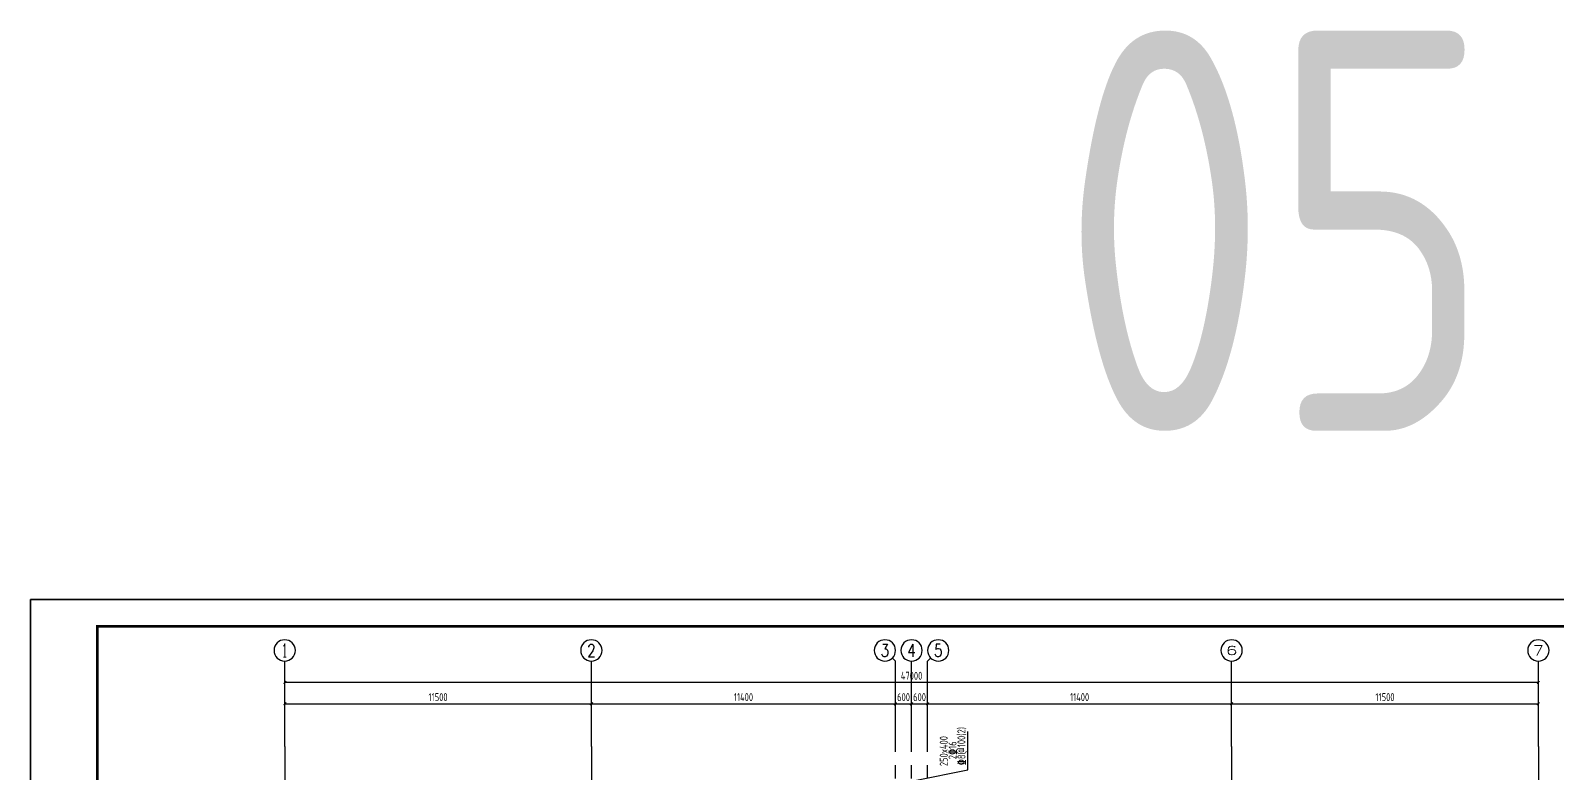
# Model space of a CAD drawing. Header units: millimetres. Extents: x 866309 to 879639, y 39442 to 44891.
# Drawn here: x 870347 to 870919, y 39977 to 40256 of the extents above; entities that cross this region are included whole.
import ezdxf
from ezdxf.enums import TextEntityAlignment as Align

# ---------------------------------------------------------------- set-up
doc = ezdxf.new("R2010")
doc.units = ezdxf.units.MM
doc.header["$LTSCALE"] = 1000
doc.header["$MEASUREMENT"] = 0
doc.linetypes.add('CENTER', pattern=[2, 1.25, -0.25, 0.25, -0.25])
doc.linetypes.add('DOTE', pattern=[2.42, 2, -0.2, 0.02, -0.2])
for name, color, linetype in [('AXIS', 3, 'Continuous'), ('AXIS_TEXT', 7, 'Continuous'), ('DIM', 7, 'Continuous'), ('DOTE', 1, 'DOTE'), ('层14', 2, 'Continuous'), ('梁集中标注', 2, 'Continuous')]:
    doc.layers.add(name, color=color, linetype=linetype)
doc.styles.add('_TCH_AXIS', font='COMPLEX', dxfattribs={"bigfont": 'GBCBIG'})
doc.styles.add('COMPLEX', font='COMPLEX')
doc.styles.add('GBHZ', font='gbenor.shx', dxfattribs={"width": 0.9, "bigfont": 'gbcbig.shx'})
doc.dimstyles.new('Y100', dxfattribs={"dimscale": 0, "dimtxt": 3, "dimasz": 0.01, "dimexe": 1.2, "dimexo": 2, "dimgap": 1, "dimtad": 1, "dimdec": 0, "dimlfac": 100, "dimzin": 0, "dimdsep": 46, "dimtxsty": 'GBHZ', "dimblk": 'DX', "dimcen": 0.09, "dimdle": 1, "dimclrd": 7, "dimclre": 7, "dimclrt": 7, "dimadec": 0, "dimazin": 0, "dimtfac": 1, "dimtdec": 0, "dimtix": 1, "dimtmove": 2, "dimatfit": 3, "dimldrblk": 'DX', "dimfxl": 0, "dimtolj": 1, "dimtzin": 0, "dimarcsym": 0})

# ---------------------------------------------------------------- blocks, each defined once
blk = doc.blocks.new('_AXISO')
blk.add_circle((0, 0), 0.5)
at = {"layer": 'AXIS_TEXT', "style": 'COMPLEX', "width": 1.041667}
blk.add_attdef('A', text='', height=0.56, dxfattribs=at).set_placement((-0.25, -0.28), (0.25, -0.28), align=Align.FIT)
blk = doc.blocks.new('DX')
at = {"color": 0, "linetype": 'ByBlock', "const_width": 40}
blk.add_lwpolyline([(-54, -51), (46, 49)], dxfattribs=at)
blk = doc.blocks.new('*D1676')
at = {"layer": 'Defpoints', "color": 0, "transparency": 16777216}
for p in [(870557.33, 40003.59), (870442.33, 39987.59), (870557.33, 39987.59)]:
    blk.add_point(p, dxfattribs=at)
at = {"layer": 'dim', "color": 7, "lineweight": -2, "transparency": 16777216}
for p, q in [((870442.33, 39989.59), (870442.33, 40004.79)), ((870442.34, 40003.59), (870557.32, 40003.59)), ((870557.33, 39989.59), (870557.33, 40004.79))]:
    blk.add_line(p, q, dxfattribs=at)
at = {"layer": 'dim', "color": 7, "lineweight": -2, "transparency": 16777216, "xscale": 0.01, "yscale": 0.01, "zscale": 0.01, "rotation": 180}
blk.add_blockref('DX', (870442.33, 40003.59), dxfattribs=at)
at = {"layer": 'dim', "color": 7, "lineweight": -2, "transparency": 16777216, "xscale": 0.01, "yscale": 0.01, "zscale": 0.01}
blk.add_blockref('DX', (870557.33, 40003.59), dxfattribs=at)
at = {"layer": 'dim', "color": 7, "transparency": 16777216, "insert": (870499.83, 40006.09), "char_height": 3, "attachment_point": 5, "style": 'GBHZ'}
blk.add_mtext('\\A1;11500', dxfattribs=at)
blk = doc.blocks.new('*D1677')
at = {"layer": 'Defpoints', "color": 0, "transparency": 16777216}
for p in [(870671.33, 40003.59), (870557.33, 39987.59), (870671.33, 39987.59)]:
    blk.add_point(p, dxfattribs=at)
at = {"layer": 'dim', "color": 7, "lineweight": -2, "transparency": 16777216}
for p, q in [((870557.33, 39989.59), (870557.33, 40004.79)), ((870557.34, 40003.59), (870671.32, 40003.59)), ((870671.33, 39989.59), (870671.33, 40004.79))]:
    blk.add_line(p, q, dxfattribs=at)
at = {"layer": 'dim', "color": 7, "lineweight": -2, "transparency": 16777216, "xscale": 0.01, "yscale": 0.01, "zscale": 0.01, "rotation": 180}
blk.add_blockref('DX', (870557.33, 40003.59), dxfattribs=at)
at = {"layer": 'dim', "color": 7, "lineweight": -2, "transparency": 16777216, "xscale": 0.01, "yscale": 0.01, "zscale": 0.01}
blk.add_blockref('DX', (870671.33, 40003.59), dxfattribs=at)
at = {"layer": 'dim', "color": 7, "transparency": 16777216, "insert": (870614.33, 40006.09), "char_height": 3, "attachment_point": 5, "style": 'GBHZ'}
blk.add_mtext('\\A1;11400', dxfattribs=at)
blk = doc.blocks.new('*D1678')
at = {"layer": 'Defpoints', "color": 0, "transparency": 16777216}
for p in [(870677.33, 40003.59), (870671.33, 39987.59), (870677.33, 39987.59)]:
    blk.add_point(p, dxfattribs=at)
at = {"layer": 'dim', "color": 7, "lineweight": -2, "transparency": 16777216}
for p, q in [((870671.32, 40003.59), (870671.31, 40003.59)), ((870671.33, 39989.59), (870671.33, 40004.79)), ((870671.33, 40003.59), (870677.33, 40003.59)), ((870677.33, 39989.59), (870677.33, 40004.79)), ((870677.34, 40003.59), (870677.35, 40003.59))]:
    blk.add_line(p, q, dxfattribs=at)
at = {"layer": 'dim', "color": 7, "lineweight": -2, "transparency": 16777216, "xscale": 0.01, "yscale": 0.01, "zscale": 0.01}
blk.add_blockref('DX', (870671.33, 40003.59), dxfattribs=at)
at = {"layer": 'dim', "color": 7, "lineweight": -2, "transparency": 16777216, "xscale": 0.01, "yscale": 0.01, "zscale": 0.01, "rotation": 180}
blk.add_blockref('DX', (870677.33, 40003.59), dxfattribs=at)
at = {"layer": 'dim', "color": 7, "transparency": 16777216, "insert": (870674.33, 40006.09), "char_height": 3, "attachment_point": 5, "style": 'GBHZ'}
blk.add_mtext('\\A1;600', dxfattribs=at)
blk = doc.blocks.new('*D1679')
at = {"layer": 'Defpoints', "color": 0, "transparency": 16777216}
for p in [(870683.33, 40003.59), (870677.33, 39987.59), (870683.33, 39987.59)]:
    blk.add_point(p, dxfattribs=at)
at = {"layer": 'dim', "color": 7, "lineweight": -2, "transparency": 16777216}
for p, q in [((870677.32, 40003.59), (870677.31, 40003.59)), ((870677.33, 39989.59), (870677.33, 40004.79)), ((870677.33, 40003.59), (870683.33, 40003.59)), ((870683.33, 39989.59), (870683.33, 40004.79)), ((870683.34, 40003.59), (870683.35, 40003.59))]:
    blk.add_line(p, q, dxfattribs=at)
at = {"layer": 'dim', "color": 7, "lineweight": -2, "transparency": 16777216, "xscale": 0.01, "yscale": 0.01, "zscale": 0.01}
blk.add_blockref('DX', (870677.33, 40003.59), dxfattribs=at)
at = {"layer": 'dim', "color": 7, "lineweight": -2, "transparency": 16777216, "xscale": 0.01, "yscale": 0.01, "zscale": 0.01, "rotation": 180}
blk.add_blockref('DX', (870683.33, 40003.59), dxfattribs=at)
at = {"layer": 'dim', "color": 7, "transparency": 16777216, "insert": (870680.33, 40006.09), "char_height": 3, "attachment_point": 5, "style": 'GBHZ'}
blk.add_mtext('\\A1;600', dxfattribs=at)
blk = doc.blocks.new('*D1680')
at = {"layer": 'Defpoints', "color": 0, "transparency": 16777216}
for p in [(870797.33, 40003.59), (870683.33, 39987.59), (870797.33, 39987.59)]:
    blk.add_point(p, dxfattribs=at)
at = {"layer": 'dim', "color": 7, "lineweight": -2, "transparency": 16777216}
for p, q in [((870683.33, 39989.59), (870683.33, 40004.79)), ((870683.34, 40003.59), (870797.32, 40003.59)), ((870797.33, 39989.59), (870797.33, 40004.79))]:
    blk.add_line(p, q, dxfattribs=at)
at = {"layer": 'dim', "color": 7, "lineweight": -2, "transparency": 16777216, "xscale": 0.01, "yscale": 0.01, "zscale": 0.01, "rotation": 180}
blk.add_blockref('DX', (870683.33, 40003.59), dxfattribs=at)
at = {"layer": 'dim', "color": 7, "lineweight": -2, "transparency": 16777216, "xscale": 0.01, "yscale": 0.01, "zscale": 0.01}
blk.add_blockref('DX', (870797.33, 40003.59), dxfattribs=at)
at = {"layer": 'dim', "color": 7, "transparency": 16777216, "insert": (870740.33, 40006.09), "char_height": 3, "attachment_point": 5, "style": 'GBHZ'}
blk.add_mtext('\\A1;11400', dxfattribs=at)
blk = doc.blocks.new('*D1681')
at = {"layer": 'Defpoints', "color": 0, "transparency": 16777216}
for p in [(870912.33, 40003.59), (870797.33, 39987.59), (870912.33, 39987.59)]:
    blk.add_point(p, dxfattribs=at)
at = {"layer": 'dim', "color": 7, "lineweight": -2, "transparency": 16777216}
for p, q in [((870797.33, 39989.59), (870797.33, 40004.79)), ((870797.34, 40003.59), (870912.32, 40003.59)), ((870912.33, 39989.59), (870912.33, 40004.79))]:
    blk.add_line(p, q, dxfattribs=at)
at = {"layer": 'dim', "color": 7, "lineweight": -2, "transparency": 16777216, "xscale": 0.01, "yscale": 0.01, "zscale": 0.01, "rotation": 180}
blk.add_blockref('DX', (870797.33, 40003.59), dxfattribs=at)
at = {"layer": 'dim', "color": 7, "lineweight": -2, "transparency": 16777216, "xscale": 0.01, "yscale": 0.01, "zscale": 0.01}
blk.add_blockref('DX', (870912.33, 40003.59), dxfattribs=at)
at = {"layer": 'dim', "color": 7, "transparency": 16777216, "insert": (870854.83, 40006.09), "char_height": 3, "attachment_point": 5, "style": 'GBHZ'}
blk.add_mtext('\\A1;11500', dxfattribs=at)
blk = doc.blocks.new('*D1682')
at = {"layer": 'Defpoints', "color": 0, "transparency": 16777216}
for p in [(870442.33, 40011.59), (870442.33, 39987.59), (870912.33, 39987.59)]:
    blk.add_point(p, dxfattribs=at)
at = {"layer": 'dim', "color": 7, "lineweight": -2, "transparency": 16777216}
for p, q in [((870442.33, 39989.59), (870442.33, 40012.79)), ((870912.33, 39989.59), (870912.33, 40012.79)), ((870912.32, 40011.59), (870442.34, 40011.59))]:
    blk.add_line(p, q, dxfattribs=at)
at = {"layer": 'dim', "color": 7, "lineweight": -2, "transparency": 16777216, "xscale": 0.01, "yscale": 0.01, "zscale": 0.01, "rotation": 180}
blk.add_blockref('DX', (870442.33, 40011.59), dxfattribs=at)
at = {"layer": 'dim', "color": 7, "lineweight": -2, "transparency": 16777216, "xscale": 0.01, "yscale": 0.01, "zscale": 0.01}
blk.add_blockref('DX', (870912.33, 40011.59), dxfattribs=at)
at = {"layer": 'dim', "color": 7, "transparency": 16777216, "insert": (870677.33, 40014.09), "char_height": 3, "attachment_point": 5, "style": 'GBHZ'}
blk.add_mtext('\\A1;47000', dxfattribs=at)

msp = doc.modelspace()

# ---------------------------------------------------------------- linework, layer by layer
for p, q in [((870347.048, 39448.627), (870347.048, 40042.627)), ((870347.048, 40042.627), (870347.048, 39448.627))]:
    msp.add_line(p, q)
at = {"color": 0}
for p, q in [((871188.048, 40042.627), (870347.048, 40042.627)), ((870347.048, 40042.627), (871188.048, 40042.627))]:
    msp.add_line(p, q, dxfattribs=at)
at = {"color": 0, "const_width": 1}
msp.add_lwpolyline([(871178.048, 39458.627), (870372.048, 39458.627), (870372.048, 40032.627), (871178.048, 40032.627)], close=True, dxfattribs=at)
at = {"layer": 'AXIS', "color": 0}
for p, q in [((870442.325, 39987.586), (870442.325, 40019.586)), ((870557.325, 39987.586), (870557.325, 40019.586)), ((870670.154, 40020.757), (870671.325, 40019.586)), ((870671.325, 39987.586), (870671.325, 40019.586)), ((870677.325, 39987.586), (870677.325, 40019.586)), ((870684.497, 40020.757), (870683.325, 40019.586)), ((870683.325, 39987.586), (870683.325, 40019.586)), ((870797.325, 39987.586), (870797.325, 40019.586)), ((870912.325, 39987.586), (870912.325, 40019.586))]:
    msp.add_line(p, q, dxfattribs=at)
at = {"layer": 'DOTE', "linetype": 'CENTER', "ltscale": 0.02}
for p, q in [((870442.325, 39987.586), (870442.325, 39505.586)), ((870557.325, 39987.586), (870557.325, 39505.586)), ((870671.325, 39505.586), (870671.325, 39987.586)), ((870677.325, 39505.586), (870677.325, 39987.586)), ((870683.325, 39505.586), (870683.325, 39987.586)), ((870797.325, 39987.586), (870797.325, 39505.586)), ((870912.325, 39987.586), (870912.325, 39505.586))]:
    msp.add_line(p, q, dxfattribs=at)
at = {"layer": '层14'}
for p, q in [((870698.482, 39978.902), (870698.482, 39993.168)), ((870678.575, 39974.836), (870698.482, 39978.902))]:
    msp.add_line(p, q, dxfattribs=at)

# ---------------------------------------------------------------- block references
at = {"layer": 'AXIS', "color": 0}
ref = msp.add_blockref('_AXISO', (870442.325, 40023.586), dxfattribs=dict(at, xscale=-8, yscale=8, zscale=8, rotation=180))
ref.add_attrib('A', '1', dxfattribs={"layer": 'AXIS_TEXT', "color": 0, "height": 5.147, "style": '_TCH_AXIS'}).set_placement((870441.222, 40021.012), (870443.428, 40021.012), align=Align.FIT)
ref = msp.add_blockref('_AXISO', (870557.325, 40023.586), dxfattribs=dict(at, xscale=-8, yscale=8, zscale=8, rotation=180))
ref.add_attrib('A', '2', dxfattribs={"layer": 'AXIS_TEXT', "color": 0, "height": 4.659, "style": '_TCH_AXIS'}).set_placement((870555.772, 40021.256), (870558.879, 40021.256), align=Align.FIT)
ref = msp.add_blockref('_AXISO', (870667.325, 40023.586), dxfattribs=dict(at, xscale=-8, yscale=8, zscale=8, rotation=180))
ref.add_attrib('A', '3', dxfattribs={"layer": 'AXIS_TEXT', "color": 0, "height": 4.659, "style": '_TCH_AXIS'}).set_placement((870665.772, 40021.256), (870668.879, 40021.256), align=Align.FIT)
ref = msp.add_blockref('_AXISO', (870677.325, 40023.586), dxfattribs=dict(at, xscale=-8, yscale=8, zscale=8, rotation=180))
ref.add_attrib('A', '4', dxfattribs={"layer": 'AXIS_TEXT', "color": 0, "height": 4.659, "style": '_TCH_AXIS', "width": 0.875}).set_placement((870675.772, 40021.256), (870678.879, 40021.256), align=Align.FIT)
ref = msp.add_blockref('_AXISO', (870687.325, 40023.586), dxfattribs=dict(at, xscale=-8, yscale=8, zscale=8, rotation=180))
ref.add_attrib('A', '5', dxfattribs={"layer": 'AXIS_TEXT', "color": 0, "height": 4.659, "style": '_TCH_AXIS'}).set_placement((870685.772, 40021.256), (870688.879, 40021.256), align=Align.FIT)
ref = msp.add_blockref('_AXISO', (870797.325, 40023.586), dxfattribs=dict(at, xscale=-8, yscale=8, zscale=8, rotation=180))
ref.add_attrib('A', '6', dxfattribs={"layer": 'AXIS_TEXT', "color": 0, "height": 3.284, "style": '_TCH_AXIS', "width": 2.071429}).set_placement((870795.058, 40021.944), (870799.593, 40021.944), align=Align.FIT)
ref = msp.add_blockref('_AXISO', (870912.325, 40023.586), dxfattribs=dict(at, xscale=-8, yscale=8, zscale=8, rotation=180))
ref.add_attrib('A', '7', dxfattribs={"layer": 'AXIS_TEXT', "color": 0, "height": 3.688, "style": '_TCH_AXIS', "width": 1.714286}).set_placement((870910.218, 40021.742), (870914.433, 40021.742), align=Align.FIT)

# ---------------------------------------------------------------- texts
at = {"layer": '梁集中标注', "style": 'GBHZ', "width": 0.9}
msp.add_text('05', height=150, dxfattribs=at).set_placement((870732.816, 40105.898))
for s, p in [('250x400', (870690.899, 39980.242)), ('%%1328@100(2)', (870697.524, 39980.536)), ('2%%13216', (870694.193, 39982.826))]:
    msp.add_text(s, height=3, rotation=90, dxfattribs=at).set_placement(p)

# ---------------------------------------------------------------- dimensions: what is measured, and where the dimension line sits
at = {"layer": 'dim'}
for base, p1, p2, picture, middle in [((870442.325, 40011.586), (870912.325, 39987.586), (870442.325, 39987.586), '*D1682', (870677.325, 40014.086)), ((870557.325, 40003.586), (870442.325, 39987.586), (870557.325, 39987.586), '*D1676', (870499.825, 40006.086)), ((870671.325, 40003.586), (870557.325, 39987.586), (870671.325, 39987.586), '*D1677', (870614.325, 40006.086)), ((870677.325, 40003.586), (870671.325, 39987.586), (870677.325, 39987.586), '*D1678', (870674.325, 40006.086)), ((870683.325, 40003.586), (870677.325, 39987.586), (870683.325, 39987.586), '*D1679', (870680.325, 40006.086)), ((870797.325, 40003.586), (870683.325, 39987.586), (870797.325, 39987.586), '*D1680', (870740.325, 40006.086)), ((870912.325, 40003.586), (870797.325, 39987.586), (870912.325, 39987.586), '*D1681', (870854.825, 40006.086))]:
    dim = msp.add_linear_dim(base=base, p1=p1, p2=p2, dimstyle='Y100', override={"dimscale": 1}, dxfattribs=at)
    dim.commit()
    dim.dimension.update_dxf_attribs({"geometry": picture, "text_midpoint": middle})

doc.saveas('drawing.dxf')
